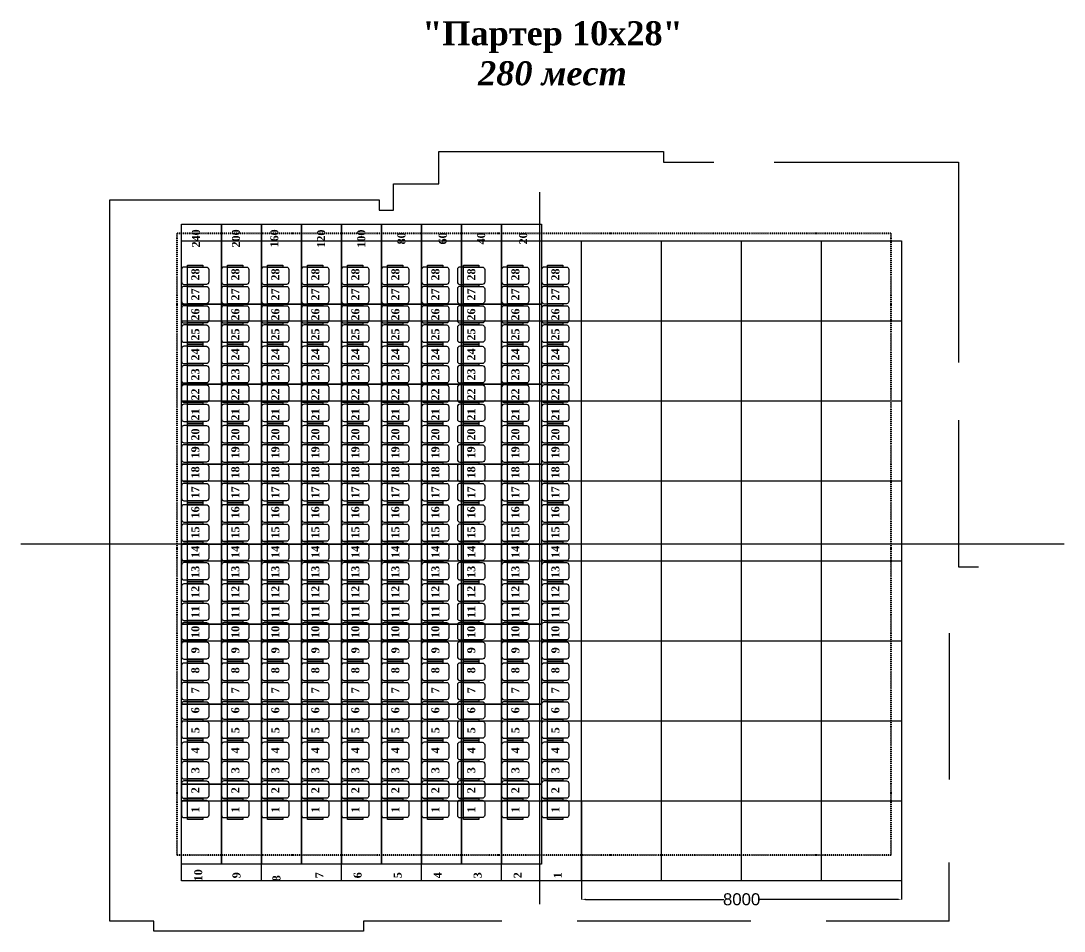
# Model space of a CAD drawing. Header units: millimetres. Extents: x -520232 to 211296, y -156633 to 78411.
# Drawn here: x -184456 to -158378, y -95142 to -72386 of the extents above; entities that cross this region are included whole.
import ezdxf

# ---------------------------------------------------------------- set-up
doc = ezdxf.new("R2010")
doc.units = ezdxf.units.MM
doc.linetypes.add('штрихпунктирнаяX2', pattern=[50.8, 25.4, -12.7, 0, -12.7])
for name, color, linetype in [('Декорации', 10, 'Continuous'), ('Оси', 7, 'Continuous'), ('Партер', 7, 'Continuous'), ('План галлереи', 7, 'Continuous'), ('План планшет1', 7, 'Continuous')]:
    doc.layers.add(name, color=color, linetype=linetype)
doc.layers.add('Сидения и станки', color=7, linetype='Continuous', lineweight=25)
doc.styles.get("Standard").update_dxf_attribs({"font": 'arial.ttf', "height": 300})
doc.dimstyles.new('Размеры', dxfattribs={"dimtxt": 300, "dimasz": 100, "dimexe": 0.18, "dimexo": 0.0625, "dimgap": 0.09, "dimtad": 0, "dimdec": 0, "dimzin": 0, "dimdsep": 46, "dimtxsty": 'Standard', "dimcen": 0.09, "dimclrd": 250, "dimclre": 250, "dimclrt": 250, "dimadec": 0, "dimazin": 0, "dimtfac": 1, "dimtdec": 0, "dimtofl": 0, "dimtmove": 0, "dimatfit": 3, "dimfxl": 1, "dimtfillclr": 250, "dimtolj": 1, "dimtzin": 0, "dimarcsym": 0})

# ---------------------------------------------------------------- blocks, each defined once
blk = doc.blocks.new('A$C20D4365F')
at = {"layer": 'Сидения и станки'}
for points in [[(-1121.25, 530), (-808.75, 530, -0.41421356), (-748.75, 470), (-748.75, 0), (-1181.25, 0), (-1181.25, 470, -0.41421356)], [(-638.75, 530), (-326.25, 530, -0.41421356), (-266.25, 470), (-266.25, 0), (-698.75, 0), (-698.75, 470, -0.41421356)], [(-156.25, 530), (156.25, 530, -0.41421356), (216.25, 470), (216.25, 0), (-216.25, 0), (-216.25, 470, -0.41421356)], [(326.25, 530), (638.75, 530, -0.41421356), (698.75, 470), (698.75, 0), (266.25, 0), (266.25, 470, -0.41421356)], [(-748.75, 0), (-1181.25, 0), (-1181.25, -90, 0.41421356), (-1121.25, -150), (-808.75, -150, 0.41421356), (-748.75, -90)], [(-266.25, 0), (-698.75, 0), (-698.75, -90, 0.41421356), (-638.75, -150), (-326.25, -150, 0.41421356), (-266.25, -90)], [(216.25, 0), (-216.25, 0), (-216.25, -90, 0.41421356), (-156.25, -150), (156.25, -150, 0.41421356), (216.25, -90)], [(698.75, 0), (266.25, 0), (266.25, -90, 0.41421356), (326.25, -150), (638.75, -150, 0.41421356), (698.75, -90)]]:
    blk.add_lwpolyline(points, format="xyb", close=True, dxfattribs=at)
for points in [[(-1231.25, 380), (-1181.25, 380), (-1181.25, 0), (-1231.25, 0)], [(-748.75, 380), (-698.75, 380), (-698.75, 0), (-748.75, 0)], [(-266.25, 380), (-216.25, 380), (-216.25, 0), (-266.25, 0)], [(216.25, 380), (266.25, 380), (266.25, 0), (216.25, 0)], [(698.75, 380), (748.75, 380), (748.75, 0), (698.75, 0)]]:
    blk.add_lwpolyline(points, close=True, dxfattribs=at)
blk = doc.blocks.new('Партер 10х28')
at = {"layer": 'Партер'}
for points in [[(-225034, -107151), (-226034, -107151), (-226034, -105151), (-225034, -105151), (-225034, -107151)], [(-224034, -107151), (-225034, -107151), (-225034, -105151), (-224034, -105151), (-224034, -107151)], [(-223034, -107151), (-224034, -107151), (-224034, -105151), (-223034, -105151), (-223034, -107151)], [(-222034, -107151), (-223034, -107151), (-223034, -105151), (-222034, -105151), (-222034, -107151)], [(-221034, -107151), (-222034, -107151), (-222034, -105151), (-221034, -105151), (-221034, -107151)], [(-220034, -107151), (-221034, -107151), (-221034, -105151), (-220034, -105151), (-220034, -107151)], [(-219034, -107151), (-220034, -107151), (-220034, -105151), (-219034, -105151), (-219034, -107151)], [(-218034, -107151), (-219034, -107151), (-219034, -105151), (-218034, -105151), (-218034, -107151)], [(-217034, -107151), (-218034, -107151), (-218034, -105151), (-217034, -105151), (-217034, -107151)], [(-225034, -109151), (-226034, -109151), (-226034, -107151), (-225034, -107151), (-225034, -109151)], [(-224034, -109151), (-225034, -109151), (-225034, -107151), (-224034, -107151), (-224034, -109151)], [(-223034, -109151), (-224034, -109151), (-224034, -107151), (-223034, -107151), (-223034, -109151)], [(-222034, -109151), (-223034, -109151), (-223034, -107151), (-222034, -107151), (-222034, -109151)], [(-221034, -109151), (-222034, -109151), (-222034, -107151), (-221034, -107151), (-221034, -109151)], [(-220034, -109151), (-221034, -109151), (-221034, -107151), (-220034, -107151), (-220034, -109151)], [(-219034, -109151), (-220034, -109151), (-220034, -107151), (-219034, -107151), (-219034, -109151)], [(-218034, -109151), (-219034, -109151), (-219034, -107151), (-218034, -107151), (-218034, -109151)], [(-217034, -109151), (-218034, -109151), (-218034, -107151), (-217034, -107151), (-217034, -109151)], [(-225034, -111151), (-226034, -111151), (-226034, -109151), (-225034, -109151), (-225034, -111151)], [(-224034, -111151), (-225034, -111151), (-225034, -109151), (-224034, -109151), (-224034, -111151)], [(-223034, -111151), (-224034, -111151), (-224034, -109151), (-223034, -109151), (-223034, -111151)], [(-222034, -111151), (-223034, -111151), (-223034, -109151), (-222034, -109151), (-222034, -111151)], [(-221034, -111151), (-222034, -111151), (-222034, -109151), (-221034, -109151), (-221034, -111151)], [(-220034, -111151), (-221034, -111151), (-221034, -109151), (-220034, -109151), (-220034, -111151)], [(-219034, -111151), (-220034, -111151), (-220034, -109151), (-219034, -109151), (-219034, -111151)], [(-218034, -111151), (-219034, -111151), (-219034, -109151), (-218034, -109151), (-218034, -111151)], [(-217034, -111151), (-218034, -111151), (-218034, -109151), (-217034, -109151), (-217034, -111151)], [(-225034, -113151), (-226034, -113151), (-226034, -111151), (-225034, -111151), (-225034, -113151)], [(-224034, -113151), (-225034, -113151), (-225034, -111151), (-224034, -111151), (-224034, -113151)], [(-223034, -113151), (-224034, -113151), (-224034, -111151), (-223034, -111151), (-223034, -113151)], [(-222034, -113151), (-223034, -113151), (-223034, -111151), (-222034, -111151), (-222034, -113151)], [(-221034, -113151), (-222034, -113151), (-222034, -111151), (-221034, -111151), (-221034, -113151)], [(-220034, -113151), (-221034, -113151), (-221034, -111151), (-220034, -111151), (-220034, -113151)], [(-219034, -113151), (-220034, -113151), (-220034, -111151), (-219034, -111151), (-219034, -113151)], [(-218034, -113151), (-219034, -113151), (-219034, -111151), (-218034, -111151), (-218034, -113151)], [(-217034, -113151), (-218034, -113151), (-218034, -111151), (-217034, -111151), (-217034, -113151)], [(-225034, -115151), (-226034, -115151), (-226034, -113151), (-225034, -113151), (-225034, -115151)], [(-224034, -115151), (-225034, -115151), (-225034, -113151), (-224034, -113151), (-224034, -115151)], [(-223034, -115151), (-224034, -115151), (-224034, -113151), (-223034, -113151), (-223034, -115151)], [(-222034, -115151), (-223034, -115151), (-223034, -113151), (-222034, -113151), (-222034, -115151)], [(-221034, -115151), (-222034, -115151), (-222034, -113151), (-221034, -113151), (-221034, -115151)], [(-220034, -115151), (-221034, -115151), (-221034, -113151), (-220034, -113151), (-220034, -115151)], [(-219034, -115151), (-220034, -115151), (-220034, -113151), (-219034, -113151), (-219034, -115151)], [(-218034, -115151), (-219034, -115151), (-219034, -113151), (-218034, -113151), (-218034, -115151)], [(-217034, -115151), (-218034, -115151), (-218034, -113151), (-217034, -113151), (-217034, -115151)], [(-225034, -117151), (-226034, -117151), (-226034, -115151), (-225034, -115151), (-225034, -117151)], [(-224034, -117151), (-225034, -117151), (-225034, -115151), (-224034, -115151), (-224034, -117151)], [(-223034, -117151), (-224034, -117151), (-224034, -115151), (-223034, -115151), (-223034, -117151)], [(-222034, -117151), (-223034, -117151), (-223034, -115151), (-222034, -115151), (-222034, -117151)], [(-221034, -117151), (-222034, -117151), (-222034, -115151), (-221034, -115151), (-221034, -117151)], [(-220034, -117151), (-221034, -117151), (-221034, -115151), (-220034, -115151), (-220034, -117151)], [(-219034, -117151), (-220034, -117151), (-220034, -115151), (-219034, -115151), (-219034, -117151)], [(-218034, -117151), (-219034, -117151), (-219034, -115151), (-218034, -115151), (-218034, -117151)], [(-217034, -117151), (-218034, -117151), (-218034, -115151), (-217034, -115151), (-217034, -117151)], [(-225034, -119151), (-226034, -119151), (-226034, -117151), (-225034, -117151), (-225034, -119151)], [(-224034, -119151), (-225034, -119151), (-225034, -117151), (-224034, -117151), (-224034, -119151)], [(-223034, -119151), (-224034, -119151), (-224034, -117151), (-223034, -117151), (-223034, -119151)], [(-222034, -119151), (-223034, -119151), (-223034, -117151), (-222034, -117151), (-222034, -119151)], [(-221034, -119151), (-222034, -119151), (-222034, -117151), (-221034, -117151), (-221034, -119151)], [(-220034, -119151), (-221034, -119151), (-221034, -117151), (-220034, -117151), (-220034, -119151)], [(-219034, -119151), (-220034, -119151), (-220034, -117151), (-219034, -117151), (-219034, -119151)], [(-218034, -119151), (-219034, -119151), (-219034, -117151), (-218034, -117151), (-218034, -119151)], [(-217034, -119151), (-218034, -119151), (-218034, -117151), (-217034, -117151), (-217034, -119151)], [(-225034, -121151), (-226034, -121151), (-226034, -119151), (-225034, -119151), (-225034, -121151)], [(-224034, -121151), (-225034, -121151), (-225034, -119151), (-224034, -119151), (-224034, -121151)], [(-223034, -121151), (-224034, -121151), (-224034, -119151), (-223034, -119151), (-223034, -121151)], [(-222034, -121151), (-223034, -121151), (-223034, -119151), (-222034, -119151), (-222034, -121151)], [(-221034, -121151), (-222034, -121151), (-222034, -119151), (-221034, -119151), (-221034, -121151)], [(-220034, -121151), (-221034, -121151), (-221034, -119151), (-220034, -119151), (-220034, -121151)], [(-219034, -121151), (-220034, -121151), (-220034, -119151), (-219034, -119151), (-219034, -121151)], [(-218034, -121151), (-219034, -121151), (-219034, -119151), (-218034, -119151), (-218034, -121151)], [(-217034, -121151), (-218034, -121151), (-218034, -119151), (-217034, -119151), (-217034, -121151)]]:
    blk.add_lwpolyline(points, dxfattribs=at)
at = {"layer": 'Сидения и станки', "rotation": 270}
for p in [(-225882, -107403), (-224882, -107403), (-223882, -107403), (-222882, -107403), (-221882, -107403), (-220882, -107403), (-219882, -107403), (-218986, -107403), (-217882, -107403), (-216882, -107403), (-225882, -109383), (-224882, -109383), (-223882, -109383), (-222882, -109383), (-221882, -109383), (-220882, -109383), (-219882, -109383), (-218986, -109383), (-217882, -109383), (-216882, -109383), (-225882, -111363), (-224882, -111363), (-223882, -111363), (-222882, -111363), (-221882, -111363), (-220882, -111363), (-219882, -111363), (-218986, -111363), (-217882, -111363), (-216882, -111363), (-225882, -113343), (-224882, -113343), (-223882, -113343), (-222882, -113343), (-221882, -113343), (-220882, -113343), (-219882, -113343), (-218986, -113343), (-217882, -113343), (-216882, -113343), (-225882, -115323), (-224882, -115323), (-223882, -115323), (-222882, -115323), (-221882, -115323), (-220882, -115323), (-219882, -115323), (-218986, -115323), (-217882, -115323), (-216882, -115323), (-225882, -117303), (-224882, -117303), (-223882, -117303), (-222882, -117303), (-221882, -117303), (-220882, -117303), (-219882, -117303), (-218986, -117303), (-217882, -117303), (-216882, -117303), (-225882, -119283), (-224882, -119283), (-223882, -119283), (-222882, -119283), (-221882, -119283), (-220882, -119283), (-219882, -119283), (-218986, -119283), (-217882, -119283), (-216882, -119283)]:
    blk.add_blockref('A$C20D4365F', p, dxfattribs=at)
at = {"layer": 'Партер', "color": 0, "char_height": 200, "width": 439.44, "rotation": 90}
for s, insert, attachment_point in [('{\\fTimes New Roman|b1|i0|c204|p18; 240}', (-225672, -105731), 4), ('{\\fTimes New Roman|b1|i0|c204|p18; 200}', (-224672, -105731), 4), ('{\\fTimes New Roman|b1|i0|c204|p18; 160}', (-223713, -105731), 4), ('{\\fTimes New Roman|b1|i0|c204|p18;120}', (-222543, -105511), 5), ('{\\fTimes New Roman|b1|i0|c204|p18;100}', (-221539, -105511), 5), ('{\\fTimes New Roman|b1|i0|c204|p18; 80}', (-220536, -105731), 4), ('{\\fTimes New Roman|b1|i0|c204|p18; 60}', (-219505, -105731), 4), ('{\\fTimes New Roman|b1|i0|c204|p18; 40}', (-218543, -105731), 4), ('{\\fTimes New Roman|b1|i0|c204|p18; 20}', (-217494, -105731), 4)]:
    blk.add_mtext(s, dxfattribs=dict(at, insert=insert, attachment_point=attachment_point))
at = {"layer": 'Партер', "color": 5, "char_height": 200, "rotation": 90}
for s, insert, width, attachment_point in [('{\\fTimes New Roman|b1|i0|c204|p18;  28}', (-225687, -106709), 500, 4), ('{\\fTimes New Roman|b1|i0|c204|p18;  28}', (-224687, -106709), 500, 4), ('{\\fTimes New Roman|b1|i0|c204|p18;  28}', (-223687, -106709), 500, 4), ('{\\fTimes New Roman|b1|i0|c204|p18;  28}', (-222687, -106709), 500, 4), ('{\\fTimes New Roman|b1|i0|c204|p18;  28}', (-221687, -106709), 500, 4), ('{\\fTimes New Roman|b1|i0|c204|p18;  28}', (-220687, -106709), 500, 4), ('{\\fTimes New Roman|b1|i0|c204|p18;  28}', (-219687, -106709), 500, 4), ('{\\fTimes New Roman|b1|i0|c204|p18;  28}', (-218791, -106709), 500, 4), ('{\\fTimes New Roman|b1|i0|c204|p18;  28}', (-217687, -106709), 500, 4), ('{\\fTimes New Roman|b1|i0|c204|p18;  28}', (-216687, -106709), 500, 4), ('{\\fTimes New Roman|b1|i0|c204|p18;  27}', (-225687, -107209), 500, 4), ('{\\fTimes New Roman|b1|i0|c204|p18;  27}', (-224687, -107209), 500, 4), ('{\\fTimes New Roman|b1|i0|c204|p18;  27}', (-223687, -107209), 500, 4), ('{\\fTimes New Roman|b1|i0|c204|p18;  27}', (-222687, -107209), 500, 4), ('{\\fTimes New Roman|b1|i0|c204|p18;  27}', (-221687, -107209), 500, 4), ('{\\fTimes New Roman|b1|i0|c204|p18;  27}', (-220687, -107209), 500, 4), ('{\\fTimes New Roman|b1|i0|c204|p18;  27}', (-219687, -107209), 500, 4), ('{\\fTimes New Roman|b1|i0|c204|p18;  27}', (-218791, -107209), 500, 4), ('{\\fTimes New Roman|b1|i0|c204|p18;  27}', (-217687, -107209), 500, 4), ('{\\fTimes New Roman|b1|i0|c204|p18;  27}', (-216687, -107209), 500, 4), ('{\\fTimes New Roman|b1|i0|c204|p18;  26}', (-225687, -107709), 500, 4), ('{\\fTimes New Roman|b1|i0|c204|p18;  26}', (-224687, -107709), 500, 4), ('{\\fTimes New Roman|b1|i0|c204|p18;  26}', (-223687, -107709), 500, 4), ('{\\fTimes New Roman|b1|i0|c204|p18;  26}', (-222687, -107709), 500, 4), ('{\\fTimes New Roman|b1|i0|c204|p18;  26}', (-221687, -107709), 500, 4), ('{\\fTimes New Roman|b1|i0|c204|p18;  26}', (-220687, -107709), 500, 4), ('{\\fTimes New Roman|b1|i0|c204|p18;  26}', (-219687, -107709), 500, 4), ('{\\fTimes New Roman|b1|i0|c204|p18;  26}', (-218791, -107709), 500, 4), ('{\\fTimes New Roman|b1|i0|c204|p18;  26}', (-217687, -107709), 500, 4), ('{\\fTimes New Roman|b1|i0|c204|p18;  26}', (-216687, -107709), 500, 4), ('{\\fTimes New Roman|b1|i0|c204|p18;  25}', (-225687, -108209), 500, 4), ('{\\fTimes New Roman|b1|i0|c204|p18;  25}', (-224687, -108209), 500, 4), ('{\\fTimes New Roman|b1|i0|c204|p18;  25}', (-223687, -108209), 500, 4), ('{\\fTimes New Roman|b1|i0|c204|p18;  25}', (-222687, -108209), 500, 4), ('{\\fTimes New Roman|b1|i0|c204|p18;  25}', (-221687, -108209), 500, 4), ('{\\fTimes New Roman|b1|i0|c204|p18;  25}', (-220687, -108209), 500, 4), ('{\\fTimes New Roman|b1|i0|c204|p18;  25}', (-219687, -108209), 500, 4), ('{\\fTimes New Roman|b1|i0|c204|p18;  25}', (-218791, -108209), 500, 4), ('{\\fTimes New Roman|b1|i0|c204|p18;  25}', (-217687, -108209), 500, 4), ('{\\fTimes New Roman|b1|i0|c204|p18;  25}', (-216687, -108209), 500, 4), ('{\\fTimes New Roman|b1|i0|c204|p18;  24}', (-225687, -108709), 500, 4), ('{\\fTimes New Roman|b1|i0|c204|p18;  24}', (-224687, -108709), 500, 4), ('{\\fTimes New Roman|b1|i0|c204|p18;  24}', (-223687, -108709), 500, 4), ('{\\fTimes New Roman|b1|i0|c204|p18;  24}', (-222687, -108709), 500, 4), ('{\\fTimes New Roman|b1|i0|c204|p18;  24}', (-221687, -108709), 500, 4), ('{\\fTimes New Roman|b1|i0|c204|p18;  24}', (-220687, -108709), 500, 4), ('{\\fTimes New Roman|b1|i0|c204|p18;  24}', (-219687, -108709), 500, 4), ('{\\fTimes New Roman|b1|i0|c204|p18;  24}', (-218791, -108709), 500, 4), ('{\\fTimes New Roman|b1|i0|c204|p18;  24}', (-217687, -108709), 500, 4), ('{\\fTimes New Roman|b1|i0|c204|p18;  24}', (-216687, -108709), 500, 4), ('{\\fTimes New Roman|b1|i0|c204|p18;  23}', (-225687, -109209), 500, 4), ('{\\fTimes New Roman|b1|i0|c204|p18;  23}', (-224687, -109209), 500, 4), ('{\\fTimes New Roman|b1|i0|c204|p18;  23}', (-223687, -109209), 500, 4), ('{\\fTimes New Roman|b1|i0|c204|p18;  23}', (-222687, -109209), 500, 4), ('{\\fTimes New Roman|b1|i0|c204|p18;  23}', (-221687, -109209), 500, 4), ('{\\fTimes New Roman|b1|i0|c204|p18;  23}', (-220687, -109209), 500, 4), ('{\\fTimes New Roman|b1|i0|c204|p18;  23}', (-219687, -109209), 500, 4), ('{\\fTimes New Roman|b1|i0|c204|p18;  23}', (-218791, -109209), 500, 4), ('{\\fTimes New Roman|b1|i0|c204|p18;  23}', (-217687, -109209), 500, 4), ('{\\fTimes New Roman|b1|i0|c204|p18;  23}', (-216687, -109209), 500, 4), ('{\\fTimes New Roman|b1|i0|c204|p18;  22}', (-225687, -109709), 500, 4), ('{\\fTimes New Roman|b1|i0|c204|p18;  22}', (-224687, -109709), 500, 4), ('{\\fTimes New Roman|b1|i0|c204|p18;  22}', (-223687, -109709), 500, 4), ('{\\fTimes New Roman|b1|i0|c204|p18;  22}', (-222687, -109709), 500, 4), ('{\\fTimes New Roman|b1|i0|c204|p18;  22}', (-221687, -109709), 500, 4), ('{\\fTimes New Roman|b1|i0|c204|p18;  22}', (-220687, -109709), 500, 4), ('{\\fTimes New Roman|b1|i0|c204|p18;  22}', (-219687, -109709), 500, 4), ('{\\fTimes New Roman|b1|i0|c204|p18;  22}', (-218791, -109709), 500, 4), ('{\\fTimes New Roman|b1|i0|c204|p18;  22}', (-217687, -109709), 500, 4), ('{\\fTimes New Roman|b1|i0|c204|p18;  22}', (-216687, -109709), 500, 4), ('{\\fTimes New Roman|b1|i0|c204|p18;  21}', (-225687, -110209), 500, 4), ('{\\fTimes New Roman|b1|i0|c204|p18;  21}', (-224687, -110209), 500, 4), ('{\\fTimes New Roman|b1|i0|c204|p18;  21}', (-223687, -110209), 500, 4), ('{\\fTimes New Roman|b1|i0|c204|p18;  21}', (-222687, -110209), 500, 4), ('{\\fTimes New Roman|b1|i0|c204|p18;  21}', (-221687, -110209), 500, 4), ('{\\fTimes New Roman|b1|i0|c204|p18;  21}', (-220687, -110209), 500, 4), ('{\\fTimes New Roman|b1|i0|c204|p18;  21}', (-219687, -110209), 500, 4), ('{\\fTimes New Roman|b1|i0|c204|p18;  21}', (-218791, -110209), 500, 4), ('{\\fTimes New Roman|b1|i0|c204|p18;  21}', (-217687, -110209), 500, 4), ('{\\fTimes New Roman|b1|i0|c204|p18;  21}', (-216687, -110209), 500, 4), ('{\\fTimes New Roman|b1|i0|c204|p18;  20}', (-225687, -110709), 500, 4), ('{\\fTimes New Roman|b1|i0|c204|p18;  20}', (-224687, -110709), 500, 4), ('{\\fTimes New Roman|b1|i0|c204|p18;  20}', (-223687, -110709), 500, 4), ('{\\fTimes New Roman|b1|i0|c204|p18;  20}', (-222687, -110709), 500, 4), ('{\\fTimes New Roman|b1|i0|c204|p18;  20}', (-221687, -110709), 500, 4), ('{\\fTimes New Roman|b1|i0|c204|p18;  20}', (-220687, -110709), 500, 4), ('{\\fTimes New Roman|b1|i0|c204|p18;  20}', (-219687, -110709), 500, 4), ('{\\fTimes New Roman|b1|i0|c204|p18;  20}', (-218791, -110709), 500, 4), ('{\\fTimes New Roman|b1|i0|c204|p18;  20}', (-217687, -110709), 500, 4), ('{\\fTimes New Roman|b1|i0|c204|p18;  20}', (-216687, -110709), 500, 4), ('{\\fTimes New Roman|b1|i0|c204|p18;  19}', (-225687, -111156), 500, 4), ('{\\fTimes New Roman|b1|i0|c204|p18;  19}', (-224687, -111156), 500, 4), ('{\\fTimes New Roman|b1|i0|c204|p18;  19}', (-223687, -111156), 500, 4), ('{\\fTimes New Roman|b1|i0|c204|p18;  19}', (-222687, -111156), 500, 4), ('{\\fTimes New Roman|b1|i0|c204|p18;  19}', (-221687, -111156), 500, 4), ('{\\fTimes New Roman|b1|i0|c204|p18;  19}', (-220687, -111156), 500, 4), ('{\\fTimes New Roman|b1|i0|c204|p18;  19}', (-219687, -111156), 500, 4), ('{\\fTimes New Roman|b1|i0|c204|p18;  19}', (-218791, -111156), 500, 4), ('{\\fTimes New Roman|b1|i0|c204|p18;  19}', (-217687, -111156), 500, 4), ('{\\fTimes New Roman|b1|i0|c204|p18;  19}', (-216687, -111156), 500, 4), ('{\\fTimes New Roman|b1|i0|c204|p18;  18}', (-225687, -111656), 500, 4), ('{\\fTimes New Roman|b1|i0|c204|p18;  18}', (-224687, -111656), 500, 4), ('{\\fTimes New Roman|b1|i0|c204|p18;  18}', (-223687, -111656), 500, 4), ('{\\fTimes New Roman|b1|i0|c204|p18;  18}', (-222687, -111656), 500, 4), ('{\\fTimes New Roman|b1|i0|c204|p18;  18}', (-221687, -111656), 500, 4), ('{\\fTimes New Roman|b1|i0|c204|p18;  18}', (-220687, -111656), 500, 4), ('{\\fTimes New Roman|b1|i0|c204|p18;  18}', (-219687, -111656), 500, 4), ('{\\fTimes New Roman|b1|i0|c204|p18;  18}', (-218791, -111656), 500, 4), ('{\\fTimes New Roman|b1|i0|c204|p18;  18}', (-217687, -111656), 500, 4), ('{\\fTimes New Roman|b1|i0|c204|p18;  18}', (-216687, -111656), 500, 4), ('{\\fTimes New Roman|b1|i0|c204|p18;  17}', (-225687, -112156), 500, 4), ('{\\fTimes New Roman|b1|i0|c204|p18;  17}', (-224687, -112156), 500, 4), ('{\\fTimes New Roman|b1|i0|c204|p18;  17}', (-223687, -112156), 500, 4), ('{\\fTimes New Roman|b1|i0|c204|p18;  17}', (-222687, -112156), 500, 4), ('{\\fTimes New Roman|b1|i0|c204|p18;  17}', (-221687, -112156), 500, 4), ('{\\fTimes New Roman|b1|i0|c204|p18;  17}', (-220687, -112156), 500, 4), ('{\\fTimes New Roman|b1|i0|c204|p18;  17}', (-219687, -112156), 500, 4), ('{\\fTimes New Roman|b1|i0|c204|p18;  17}', (-218791, -112156), 500, 4), ('{\\fTimes New Roman|b1|i0|c204|p18;  17}', (-217687, -112156), 500, 4), ('{\\fTimes New Roman|b1|i0|c204|p18;  17}', (-216687, -112156), 500, 4), ('{\\fTimes New Roman|b1|i0|c204|p18;  16}', (-225687, -112656), 500, 4), ('{\\fTimes New Roman|b1|i0|c204|p18;  16}', (-224687, -112656), 500, 4), ('{\\fTimes New Roman|b1|i0|c204|p18;  16}', (-223687, -112656), 500, 4), ('{\\fTimes New Roman|b1|i0|c204|p18;  16}', (-222687, -112656), 500, 4), ('{\\fTimes New Roman|b1|i0|c204|p18;  16}', (-221687, -112656), 500, 4), ('{\\fTimes New Roman|b1|i0|c204|p18;  16}', (-220687, -112656), 500, 4), ('{\\fTimes New Roman|b1|i0|c204|p18;  16}', (-219687, -112656), 500, 4), ('{\\fTimes New Roman|b1|i0|c204|p18;  16}', (-218791, -112656), 500, 4), ('{\\fTimes New Roman|b1|i0|c204|p18;  16}', (-217687, -112656), 500, 4), ('{\\fTimes New Roman|b1|i0|c204|p18;  16}', (-216687, -112656), 500, 4), ('{\\fTimes New Roman|b1|i0|c204|p18;  15}', (-225687, -113156), 500, 4), ('{\\fTimes New Roman|b1|i0|c204|p18;  15}', (-224687, -113156), 500, 4), ('{\\fTimes New Roman|b1|i0|c204|p18;  15}', (-223687, -113156), 500, 4), ('{\\fTimes New Roman|b1|i0|c204|p18;  15}', (-222687, -113156), 500, 4), ('{\\fTimes New Roman|b1|i0|c204|p18;  15}', (-221687, -113156), 500, 4), ('{\\fTimes New Roman|b1|i0|c204|p18;  15}', (-220687, -113156), 500, 4), ('{\\fTimes New Roman|b1|i0|c204|p18;  15}', (-219687, -113156), 500, 4), ('{\\fTimes New Roman|b1|i0|c204|p18;  15}', (-218791, -113156), 500, 4), ('{\\fTimes New Roman|b1|i0|c204|p18;  15}', (-217687, -113156), 500, 4), ('{\\fTimes New Roman|b1|i0|c204|p18;  15}', (-216687, -113156), 500, 4), ('{\\fTimes New Roman|b1|i0|c204|p18;  14}', (-225687, -113642), 500, 4), ('{\\fTimes New Roman|b1|i0|c204|p18;  14}', (-224687, -113642), 500, 4), ('{\\fTimes New Roman|b1|i0|c204|p18;  14}', (-223687, -113642), 500, 4), ('{\\fTimes New Roman|b1|i0|c204|p18;  14}', (-222687, -113642), 500, 4), ('{\\fTimes New Roman|b1|i0|c204|p18;  14}', (-221687, -113642), 500, 4), ('{\\fTimes New Roman|b1|i0|c204|p18;  14}', (-220687, -113642), 500, 4), ('{\\fTimes New Roman|b1|i0|c204|p18;  14}', (-219687, -113642), 500, 4), ('{\\fTimes New Roman|b1|i0|c204|p18;  14}', (-218791, -113642), 500, 4), ('{\\fTimes New Roman|b1|i0|c204|p18;  14}', (-217687, -113642), 500, 4), ('{\\fTimes New Roman|b1|i0|c204|p18;  14}', (-216687, -113642), 500, 4), ('{\\fTimes New Roman|b1|i0|c204|p18;  13}', (-225687, -114142), 500, 4), ('{\\fTimes New Roman|b1|i0|c204|p18;  13}', (-224687, -114142), 500, 4), ('{\\fTimes New Roman|b1|i0|c204|p18;  13}', (-223687, -114142), 500, 4), ('{\\fTimes New Roman|b1|i0|c204|p18;  13}', (-222687, -114142), 500, 4), ('{\\fTimes New Roman|b1|i0|c204|p18;  13}', (-221687, -114142), 500, 4), ('{\\fTimes New Roman|b1|i0|c204|p18;  13}', (-220687, -114142), 500, 4), ('{\\fTimes New Roman|b1|i0|c204|p18;  13}', (-219687, -114142), 500, 4), ('{\\fTimes New Roman|b1|i0|c204|p18;  13}', (-218791, -114142), 500, 4), ('{\\fTimes New Roman|b1|i0|c204|p18;  13}', (-217687, -114142), 500, 4), ('{\\fTimes New Roman|b1|i0|c204|p18;  13}', (-216687, -114142), 500, 4), ('{\\fTimes New Roman|b1|i0|c204|p18;  12}', (-225687, -114642), 500, 4), ('{\\fTimes New Roman|b1|i0|c204|p18;  12}', (-224687, -114642), 500, 4), ('{\\fTimes New Roman|b1|i0|c204|p18;  12}', (-223687, -114642), 500, 4), ('{\\fTimes New Roman|b1|i0|c204|p18;  12}', (-222687, -114642), 500, 4), ('{\\fTimes New Roman|b1|i0|c204|p18;  12}', (-221687, -114642), 500, 4), ('{\\fTimes New Roman|b1|i0|c204|p18;  12}', (-220687, -114642), 500, 4), ('{\\fTimes New Roman|b1|i0|c204|p18;  12}', (-219687, -114642), 500, 4), ('{\\fTimes New Roman|b1|i0|c204|p18;  12}', (-218791, -114642), 500, 4), ('{\\fTimes New Roman|b1|i0|c204|p18;  12}', (-217687, -114642), 500, 4), ('{\\fTimes New Roman|b1|i0|c204|p18;  12}', (-216687, -114642), 500, 4), ('{\\fTimes New Roman|b1|i0|c204|p18;  11}', (-225687, -115142), 500, 4), ('{\\fTimes New Roman|b1|i0|c204|p18;  11}', (-224687, -115142), 500, 4), ('{\\fTimes New Roman|b1|i0|c204|p18;  11}', (-223687, -115142), 500, 4), ('{\\fTimes New Roman|b1|i0|c204|p18;  11}', (-222687, -115142), 500, 4), ('{\\fTimes New Roman|b1|i0|c204|p18;  11}', (-221687, -115142), 500, 4), ('{\\fTimes New Roman|b1|i0|c204|p18;  11}', (-220687, -115142), 500, 4), ('{\\fTimes New Roman|b1|i0|c204|p18;  11}', (-219687, -115142), 500, 4), ('{\\fTimes New Roman|b1|i0|c204|p18;  11}', (-218791, -115142), 500, 4), ('{\\fTimes New Roman|b1|i0|c204|p18;  11}', (-217687, -115142), 500, 4), ('{\\fTimes New Roman|b1|i0|c204|p18;  11}', (-216687, -115142), 500, 4), ('{\\fTimes New Roman|b1|i0|c204|p18;  10}', (-225687, -115642), 500, 4), ('{\\fTimes New Roman|b1|i0|c204|p18;  10}', (-224687, -115642), 500, 4), ('{\\fTimes New Roman|b1|i0|c204|p18;  10}', (-223687, -115642), 500, 4), ('{\\fTimes New Roman|b1|i0|c204|p18;  10}', (-222687, -115642), 500, 4), ('{\\fTimes New Roman|b1|i0|c204|p18;  10}', (-221687, -115642), 500, 4), ('{\\fTimes New Roman|b1|i0|c204|p18;  10}', (-220687, -115642), 500, 4), ('{\\fTimes New Roman|b1|i0|c204|p18;  10}', (-219687, -115642), 500, 4), ('{\\fTimes New Roman|b1|i0|c204|p18;  10}', (-218791, -115642), 500, 4), ('{\\fTimes New Roman|b1|i0|c204|p18;  10}', (-217687, -115642), 500, 4), ('{\\fTimes New Roman|b1|i0|c204|p18;  10}', (-216687, -115642), 500, 4), ('{\\fTimes New Roman|b1|i0|c204|p18;  9}', (-225687, -116028), 500, 4), ('{\\fTimes New Roman|b1|i0|c204|p18;  9}', (-224687, -116028), 500, 4), ('{\\fTimes New Roman|b1|i0|c204|p18;  9}', (-223687, -116028), 500, 4), ('{\\fTimes New Roman|b1|i0|c204|p18;  9}', (-222687, -116028), 500, 4), ('{\\fTimes New Roman|b1|i0|c204|p18;  9}', (-221687, -116028), 500, 4), ('{\\fTimes New Roman|b1|i0|c204|p18;  9}', (-220687, -116028), 500, 4), ('{\\fTimes New Roman|b1|i0|c204|p18;  9}', (-219687, -116028), 500, 4), ('{\\fTimes New Roman|b1|i0|c204|p18;  9}', (-218791, -116028), 500, 4), ('{\\fTimes New Roman|b1|i0|c204|p18;  9}', (-217687, -116028), 500, 4), ('{\\fTimes New Roman|b1|i0|c204|p18;  9}', (-216687, -116028), 500, 4), ('{\\fTimes New Roman|b1|i0|c204|p18;  8}', (-225687, -116528), 500, 4), ('{\\fTimes New Roman|b1|i0|c204|p18;  8}', (-224687, -116528), 500, 4), ('{\\fTimes New Roman|b1|i0|c204|p18;  8}', (-223687, -116528), 500, 4), ('{\\fTimes New Roman|b1|i0|c204|p18;  8}', (-222687, -116528), 500, 4), ('{\\fTimes New Roman|b1|i0|c204|p18;  8}', (-221687, -116528), 500, 4), ('{\\fTimes New Roman|b1|i0|c204|p18;  8}', (-220687, -116528), 500, 4), ('{\\fTimes New Roman|b1|i0|c204|p18;  8}', (-219687, -116528), 500, 4), ('{\\fTimes New Roman|b1|i0|c204|p18;  8}', (-218791, -116528), 500, 4), ('{\\fTimes New Roman|b1|i0|c204|p18;  8}', (-217687, -116528), 500, 4), ('{\\fTimes New Roman|b1|i0|c204|p18;  8}', (-216687, -116528), 500, 4), ('{\\fTimes New Roman|b1|i0|c204|p18;  7}', (-225687, -117028), 500, 4), ('{\\fTimes New Roman|b1|i0|c204|p18;  7}', (-224687, -117028), 500, 4), ('{\\fTimes New Roman|b1|i0|c204|p18;  7}', (-223687, -117028), 500, 4), ('{\\fTimes New Roman|b1|i0|c204|p18;  7}', (-222687, -117028), 500, 4), ('{\\fTimes New Roman|b1|i0|c204|p18;  7}', (-221687, -117028), 500, 4), ('{\\fTimes New Roman|b1|i0|c204|p18;  7}', (-220687, -117028), 500, 4), ('{\\fTimes New Roman|b1|i0|c204|p18;  7}', (-219687, -117028), 500, 4), ('{\\fTimes New Roman|b1|i0|c204|p18;  7}', (-218791, -117028), 500, 4), ('{\\fTimes New Roman|b1|i0|c204|p18;  7}', (-217687, -117028), 500, 4), ('{\\fTimes New Roman|b1|i0|c204|p18;  7}', (-216687, -117028), 500, 4), ('{\\fTimes New Roman|b1|i0|c204|p18;  6}', (-225687, -117528), 500, 4), ('{\\fTimes New Roman|b1|i0|c204|p18;  6}', (-224687, -117528), 500, 4), ('{\\fTimes New Roman|b1|i0|c204|p18;  6}', (-223687, -117528), 500, 4), ('{\\fTimes New Roman|b1|i0|c204|p18;  6}', (-222687, -117528), 500, 4), ('{\\fTimes New Roman|b1|i0|c204|p18;  6}', (-221687, -117528), 500, 4), ('{\\fTimes New Roman|b1|i0|c204|p18;  6}', (-220687, -117528), 500, 4), ('{\\fTimes New Roman|b1|i0|c204|p18;  6}', (-219687, -117528), 500, 4), ('{\\fTimes New Roman|b1|i0|c204|p18;  6}', (-218791, -117528), 500, 4), ('{\\fTimes New Roman|b1|i0|c204|p18;  6}', (-217687, -117528), 500, 4), ('{\\fTimes New Roman|b1|i0|c204|p18;  6}', (-216687, -117528), 500, 4), ('{\\fTimes New Roman|b1|i0|c204|p18;  5}', (-225687, -118028), 500, 4), ('{\\fTimes New Roman|b1|i0|c204|p18;  5}', (-224687, -118028), 500, 4), ('{\\fTimes New Roman|b1|i0|c204|p18;  5}', (-223687, -118028), 500, 4), ('{\\fTimes New Roman|b1|i0|c204|p18;  5}', (-222687, -118028), 500, 4), ('{\\fTimes New Roman|b1|i0|c204|p18;  5}', (-221687, -118028), 500, 4), ('{\\fTimes New Roman|b1|i0|c204|p18;  5}', (-220687, -118028), 500, 4), ('{\\fTimes New Roman|b1|i0|c204|p18;  5}', (-219687, -118028), 500, 4), ('{\\fTimes New Roman|b1|i0|c204|p18;  5}', (-218791, -118028), 500, 4), ('{\\fTimes New Roman|b1|i0|c204|p18;  5}', (-217687, -118028), 500, 4), ('{\\fTimes New Roman|b1|i0|c204|p18;  5}', (-216687, -118028), 500, 4), ('{\\fTimes New Roman|b1|i0|c204|p18;  4}', (-225687, -118532), 503.54, 4), ('{\\fTimes New Roman|b1|i0|c204|p18;  4}', (-224687, -118532), 503.54, 4), ('{\\fTimes New Roman|b1|i0|c204|p18;  4}', (-223687, -118532), 503.54, 4), ('{\\fTimes New Roman|b1|i0|c204|p18;  4}', (-222687, -118532), 503.54, 4), ('{\\fTimes New Roman|b1|i0|c204|p18;  4}', (-221687, -118532), 503.54, 4), ('{\\fTimes New Roman|b1|i0|c204|p18;  4}', (-220687, -118532), 503.54, 4), ('{\\fTimes New Roman|b1|i0|c204|p18;  4}', (-219687, -118532), 503.54, 4), ('{\\fTimes New Roman|b1|i0|c204|p18;  4}', (-218791, -118532), 503.54, 4), ('{\\fTimes New Roman|b1|i0|c204|p18;  4}', (-217687, -118532), 503.54, 4), ('{\\fTimes New Roman|b1|i0|c204|p18;  4}', (-216687, -118532), 503.54, 4), ('{\\fTimes New Roman|b1|i0|c204|p18;  3}', (-225687, -119026), 498, 4), ('{\\fTimes New Roman|b1|i0|c204|p18;  3}', (-224687, -119026), 498, 4), ('{\\fTimes New Roman|b1|i0|c204|p18;  3}', (-223687, -119026), 498, 4), ('{\\fTimes New Roman|b1|i0|c204|p18;  3}', (-222687, -119026), 498, 4), ('{\\fTimes New Roman|b1|i0|c204|p18;  3}', (-221687, -119026), 498, 4), ('{\\fTimes New Roman|b1|i0|c204|p18;  3}', (-220687, -119026), 498, 4), ('{\\fTimes New Roman|b1|i0|c204|p18;  3}', (-219687, -119026), 498, 4), ('{\\fTimes New Roman|b1|i0|c204|p18;  3}', (-218791, -119026), 498, 4), ('{\\fTimes New Roman|b1|i0|c204|p18;  3}', (-217687, -119026), 498, 4), ('{\\fTimes New Roman|b1|i0|c204|p18;  3}', (-216687, -119026), 498, 4), ('{\\fTimes New Roman|b1|i0|c204|p18;  2 }', (-225687, -119528), 500, 4), ('{\\fTimes New Roman|b1|i0|c204|p18;  2 }', (-224687, -119528), 500, 4), ('{\\fTimes New Roman|b1|i0|c204|p18;  2 }', (-223687, -119528), 500, 4), ('{\\fTimes New Roman|b1|i0|c204|p18;  2 }', (-222687, -119528), 500, 4), ('{\\fTimes New Roman|b1|i0|c204|p18;  2 }', (-221687, -119528), 500, 4), ('{\\fTimes New Roman|b1|i0|c204|p18;  2 }', (-220687, -119528), 500, 4), ('{\\fTimes New Roman|b1|i0|c204|p18;  2 }', (-219687, -119528), 500, 4), ('{\\fTimes New Roman|b1|i0|c204|p18;  2 }', (-218791, -119528), 500, 4), ('{\\fTimes New Roman|b1|i0|c204|p18;  2 }', (-217687, -119528), 500, 4), ('{\\fTimes New Roman|b1|i0|c204|p18;  2 }', (-216687, -119528), 500, 4), ('{\\fTimes New Roman|b1|i0|c204|p18;1}', (-225687, -119785), 500, 5), ('{\\fTimes New Roman|b1|i0|c204|p18;1}', (-224687, -119785), 500, 5), ('{\\fTimes New Roman|b1|i0|c204|p18;1}', (-223687, -119785), 500, 5), ('{\\fTimes New Roman|b1|i0|c204|p18;1}', (-222687, -119785), 500, 5), ('{\\fTimes New Roman|b1|i0|c204|p18;1}', (-221687, -119785), 500, 5), ('{\\fTimes New Roman|b1|i0|c204|p18;1}', (-220687, -119785), 500, 5), ('{\\fTimes New Roman|b1|i0|c204|p18;1}', (-219687, -119785), 500, 5), ('{\\fTimes New Roman|b1|i0|c204|p18;1}', (-218792, -119785), 500, 5), ('{\\fTimes New Roman|b1|i0|c204|p18;1}', (-217687, -119785), 500, 5), ('{\\fTimes New Roman|b1|i0|c204|p18;1}', (-216687, -119785), 500, 5), ('{\\fTimes New Roman|b1|i0|c204|p18; 10}', (-225615, -121652), 500.97, 4), ('{\\fTimes New Roman|b1|i0|c204|p18;  9}', (-224659, -121652), 500.97, 4), ('{\\fTimes New Roman|b1|i0|c204|p18; 8}', (-223659, -121652), 500.97, 4), ('{\\fTimes New Roman|b1|i0|c204|p18;  7}', (-222587, -121652), 500.97, 4), ('{\\fTimes New Roman|b1|i0|c204|p18;  6}', (-221631, -121652), 500.97, 4), ('{\\fTimes New Roman|b1|i0|c204|p18;  5}', (-220631, -121652), 500.97, 4), ('{\\fTimes New Roman|b1|i0|c204|p18;  4}', (-219631, -121652), 500.97, 4), ('{\\fTimes New Roman|b1|i0|c204|p18;  3}', (-218631, -121652), 500.97, 4), ('{\\fTimes New Roman|b1|i0|c204|p18;  2}', (-217631, -121652), 500.97, 4), ('{\\fTimes New Roman|b1|i0|c204|p18;  1}', (-216631, -121652), 500.97, 4)]:
    blk.add_mtext(s, dxfattribs=dict(at, insert=insert, width=width, attachment_point=attachment_point))
blk = doc.blocks.new('*D91')
at = {"layer": 'Defpoints', "color": 0, "lineweight": 13, "transparency": 16777216}
for p in [(-170440, -91882), (-162440, -91882), (-162440, -94347)]:
    blk.add_point(p, dxfattribs=at)
at = {"layer": 'Декорации', "color": 250, "lineweight": -2, "transparency": 16777216}
for p, q in [((-170440, -91882), (-170440, -94347)), ((-162440, -91882), (-162440, -94347)), ((-170340, -94347), (-166888, -94347)), ((-162540, -94347), (-165992, -94347))]:
    blk.add_line(p, q, dxfattribs=at)
at = {"layer": 'Декорации', "color": 250, "lineweight": 13, "transparency": 16777216}
for points in [[(-170340, -94330), (-170340, -94364), (-170440, -94347)], [(-162540, -94330), (-162540, -94364), (-162440, -94347)]]:
    blk.add_solid(points, dxfattribs=at)
at = {"layer": 'Декорации', "color": 250, "lineweight": 13, "transparency": 16777216, "insert": (-166440, -94347), "char_height": 300, "attachment_point": 5}
blk.add_mtext('\\A1;8000', dxfattribs=at)

msp = doc.modelspace()

# ---------------------------------------------------------------- linework, layer by layer
at = {"layer": 'Оси'}
for p, q in [((-171493.673, -76670.089), (-171493.673, -94467.016)), ((-158378.357, -85471.131), (-184455.993, -85471.131))]:
    msp.add_line(p, q, dxfattribs=at)
at = {"layer": 'План галлереи', "linetype": 'штрихпунктирнаяX2', "lineweight": 40}
for p, q in [((-180557.173, -77703.631), (-180557.173, -93238.631)), ((-162710.173, -77703.631), (-180557.173, -77703.631)), ((-162710.173, -77703.631), (-162710.173, -93238.631)), ((-162710.173, -93238.631), (-180557.173, -93238.631))]:
    msp.add_line(p, q, dxfattribs=at)
at = {"layer": 'План планшет1', "color": 254}
for p, q in [((-174011.173, -76462.631), (-174011.173, -75651.631)), ((-174011.173, -75651.631), (-168395.173, -75651.631)), ((-168395.173, -75651.631), (-168395.173, -75919.631)), ((-168395.173, -75919.631), (-167135.173, -75919.631)), ((-165623.173, -75919.631), (-161015.173, -75919.631)), ((-161015.173, -75919.631), (-161015.173, -80930.631)), ((-175143.173, -77116.631), (-175143.173, -76462.631)), ((-175143.173, -76462.631), (-174011.173, -76462.631)), ((-182235.173, -94894.631), (-182235.173, -76856.631)), ((-182235.173, -76856.631), (-175502.173, -76856.631)), ((-175502.173, -76856.631), (-175502.173, -77116.631)), ((-175502.173, -77116.631), (-175502.173, -77116.631)), ((-175502.173, -77116.631), (-175143.173, -77116.631)), ((-180440.173, -93881.631), (-180440.173, -77881.631)), ((-180440.173, -77881.631), (-162440.173, -77881.631)), ((-178440.173, -93881.631), (-178440.173, -77881.631)), ((-176440.173, -93881.631), (-176440.173, -77881.631)), ((-174440.173, -93881.631), (-174440.173, -77881.631)), ((-172440.173, -93881.631), (-172440.173, -77881.631)), ((-170440.173, -93881.631), (-170440.173, -77881.631)), ((-168440.173, -93881.631), (-168440.173, -77881.631)), ((-166440.173, -93881.631), (-166440.173, -77881.631)), ((-164440.173, -93881.631), (-164440.173, -77881.631)), ((-162440.173, -77881.631), (-162440.173, -93881.631)), ((-180440.173, -79881.631), (-162440.173, -79881.631)), ((-180440.173, -81881.631), (-162440.173, -81881.631)), ((-161015.173, -82365.631), (-161015.173, -86035.631)), ((-180440.173, -83881.631), (-162440.173, -83881.631)), ((-180440.173, -85881.631), (-162440.173, -85881.631)), ((-161015.173, -86035.631), (-160515.173, -86035.631)), ((-180440.173, -87881.631), (-162440.173, -87881.631)), ((-161253.173, -87689.631), (-161253.173, -91354.631)), ((-180440.173, -89881.631), (-162440.173, -89881.631)), ((-180440.173, -91881.631), (-162440.173, -91881.631)), ((-161253.173, -94894.631), (-161253.173, -93423.631)), ((-162440.173, -93881.631), (-180440.173, -93881.631)), ((-181134.173, -94894.631), (-182235.173, -94894.631)), ((-181134.173, -95141.631), (-181134.173, -94894.631)), ((-172433.173, -94894.631), (-175891.173, -94894.631)), ((-175891.173, -94894.631), (-175891.173, -95141.631)), ((-166206.173, -94894.631), (-170554.173, -94894.631)), ((-161253.173, -94894.631), (-164329.173, -94894.631)), ((-175891.173, -95141.631), (-181134.173, -95141.631))]:
    msp.add_line(p, q, dxfattribs=at)

# ---------------------------------------------------------------- block references
at = {"layer": 'Декорации', "lineweight": 13}
msp.add_blockref('Партер 10х28', (45593.567, 27680.251), dxfattribs=at)

# ---------------------------------------------------------------- texts
at = {"layer": 'Партер', "insert": (-171168.016, -73199.974), "char_height": 600, "width": 15854.2162, "attachment_point": 5}
msp.add_mtext('{\\fTimes New Roman|b1|i0|c204|p18;"Партер 10х28"\\P\\fTimes New Roman|b1|i1|c204|p18;280 мест}', dxfattribs=at)

# ---------------------------------------------------------------- dimensions: what is measured, and where the dimension line sits
at = {"layer": 'Декорации', "lineweight": 13}
dim = msp.add_linear_dim(base=(-162440.173, -94347.118), p1=(-170440.173, -91881.631), p2=(-162440.173, -91881.631), dimstyle='Размеры', dxfattribs=at)
dim.commit()
dim.dimension.update_dxf_attribs({"geometry": '*D91', "text_midpoint": (-166440.173, -94347.118), "dimtype": 160})

doc.saveas('drawing.dxf')
